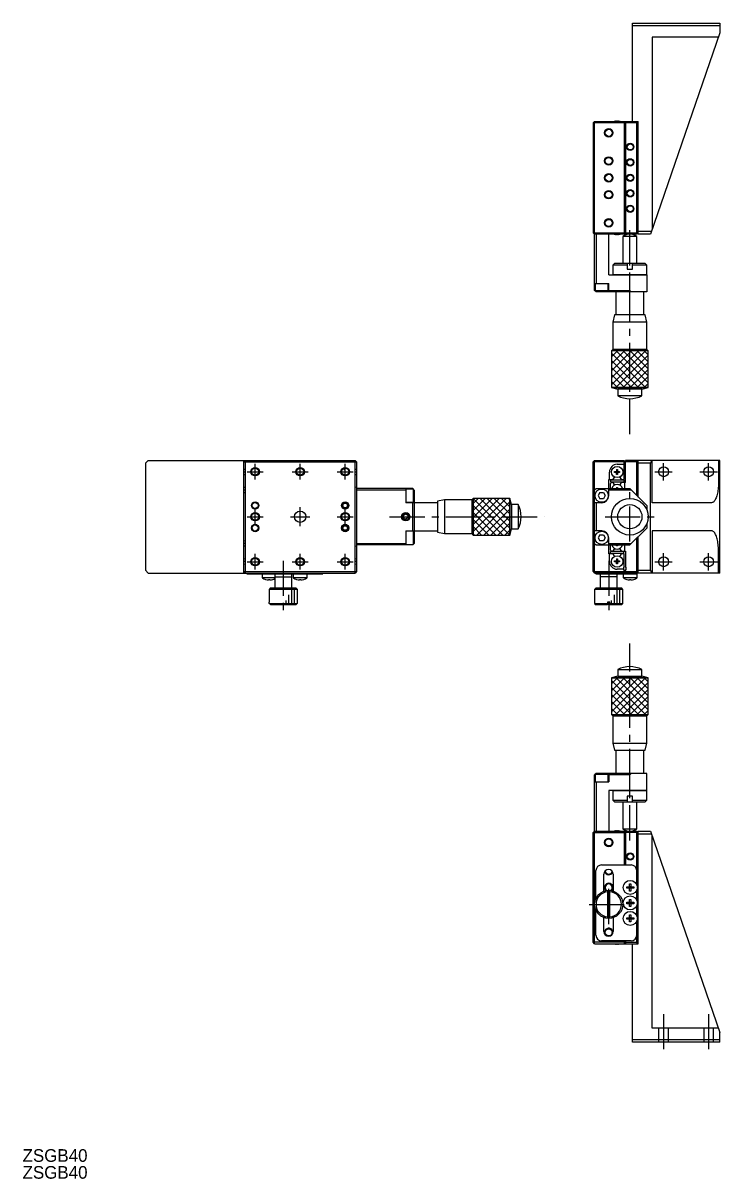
# Model space of a CAD drawing. Extents: x -80 to 400, y -22 to 389.
# Drawn here: x -79.9 to 167.7, y -22.2 to 388.6 of the extents above; entities that cross this region are included whole.
import ezdxf

# ---------------------------------------------------------------- set-up
doc = ezdxf.new("R2010")
doc.units = 0
doc.header["$LTSCALE"] = 10
doc.linetypes.add('CENTER', pattern=[2, 1.25, -0.25, 0.25, -0.25])
doc.linetypes.add('DASHED', pattern=[3.5, 2, -1.5])
doc.layers.get('0').update_dxf_attribs({"linetype": 'CONTINUOUS'})
doc.layers.add('CENTER', color=1, linetype='CENTER')
doc.styles.get("Standard").update_dxf_attribs({"font": 'FGP教科書体NT-M'})

msp = doc.modelspace()

# ---------------------------------------------------------------- linework, layer by layer
at = {"color": 7, "linetype": 'CONTINUOUS'}
for p, q in [((136.697941, 388.615426), (167.697941, 388.615426)), ((136.697941, 353.615426), (136.697941, 388.615426)), ((167.697941, 387.615426), (136.697941, 387.615426)), ((167.697941, 388.615426), (167.697941, 385.115426)), ((167.697942, 385.115426), (143.078517, 313.615426)), ((167.18145, 383.615426), (143.697941, 383.615426)), ((143.697941, 383.615426), (143.697941, 315.414365)), ((123.197941, 353.615426), (122.697941, 353.115426)), ((123.197941, 353.615426), (138.697941, 353.615426)), ((123.197941, 293.615426), (123.197941, 353.615426)), ((130.31158, 353.684947), (130.309325, 353.68957)), ((131.017941, 353.684947), (131.017941, 353.805285)), ((131.377941, 353.684947), (131.017941, 353.684947)), ((131.377941, 353.805285), (131.377941, 353.684947)), ((132.086557, 353.68957), (132.084303, 353.684947)), ((133.697941, 353.615426), (133.697941, 313.615426)), ((133.947941, 353.615426), (133.947941, 352.215426)), ((134.197941, 353.615426), (134.197941, 313.615426)), ((138.697941, 353.115426), (138.197941, 353.615426)), ((138.447941, 353.365426), (138.197941, 353.115426)), ((138.697941, 313.615426), (138.697941, 353.615426)), ((122.697941, 353.115426), (122.697941, 314.115426)), ((133.697941, 353.115426), (122.697941, 353.115426)), ((133.947941, 352.215426), (133.697941, 352.215426)), ((138.197941, 353.115426), (134.197941, 353.115426)), ((138.197941, 314.115426), (138.197941, 353.115426)), ((128.689824, 338.466588), (128.697856, 338.455325)), ((122.697941, 314.115426), (123.197941, 313.615426)), ((122.697941, 314.115426), (133.697941, 314.115426)), ((138.197941, 313.615426), (123.197941, 313.615426)), ((123.697941, 313.615426), (123.697941, 296.115426)), ((128.197941, 299.115426), (128.197941, 313.615426)), ((130.309325, 313.541282), (130.31158, 313.545904)), ((131.017941, 313.545904), (131.377941, 313.545904)), ((131.017941, 313.425567), (131.017941, 313.545904)), ((131.377941, 313.425567), (131.377941, 313.545904)), ((132.084303, 313.545904), (132.086557, 313.541282)), ((138.197937, 312.737917), (133.197945, 312.737917)), ((133.197945, 312.737917), (133.197945, 303.115426)), ((133.947941, 315.015426), (133.697941, 315.015426)), ((133.947941, 313.615426), (133.947941, 315.015426)), ((134.197941, 314.115426), (138.197941, 314.115426)), ((138.197937, 303.115426), (138.197937, 312.737917)), ((138.197941, 314.115426), (138.447941, 313.865426)), ((138.697941, 314.115426), (138.197941, 313.615426)), ((138.697941, 314.615426), (143.422845, 314.615426)), ((143.078517, 313.615426), (138.697941, 313.615426)), ((130.197941, 303.115426), (129.697941, 302.615426)), ((134.697941, 302.615426), (129.697941, 302.615426)), ((129.697941, 302.615426), (129.697941, 299.315426)), ((141.197941, 303.115426), (130.197941, 303.115426)), ((134.697941, 303.115426), (134.697941, 301.115426)), ((134.697941, 301.115426), (136.697941, 301.115426)), ((136.697941, 301.115426), (136.697941, 303.115426)), ((141.697941, 302.615426), (136.697941, 302.615426)), ((141.697941, 302.615426), (141.197941, 303.115426)), ((141.697941, 299.315426), (141.697941, 302.615426)), ((123.197941, 296.115426), (128.197941, 296.115426)), ((123.347941, 296.115426), (123.347941, 293.515426)), ((128.047941, 293.515426), (128.047941, 296.115426)), ((128.197941, 299.115426), (141.697941, 299.115426)), ((128.197941, 293.115426), (128.197941, 296.115426)), ((129.697941, 299.315426), (129.897941, 299.115426)), ((129.697941, 299.315426), (141.697941, 299.315426)), ((135.697941, 293.615426), (135.697941, 299.115426)), ((141.497941, 299.115426), (141.697941, 299.315426)), ((141.697941, 299.115426), (141.697941, 293.115426)), ((123.697941, 293.115426), (123.197941, 293.615426)), ((123.347941, 293.515426), (128.047941, 293.515426)), ((141.697941, 293.115426), (123.697941, 293.115426)), ((128.197941, 293.615426), (135.697941, 293.615426)), ((130.697941, 293.115426), (130.697941, 284.865426)), ((135.697941, 293.615426), (136.197941, 293.115426)), ((140.697941, 284.865426), (140.697941, 293.115426)), ((130.197944, 284.865426), (129.697945, 282.365427)), ((141.197938, 284.865426), (130.197944, 284.865426)), ((141.697937, 282.365427), (141.197938, 284.865426)), ((141.697937, 282.365427), (129.697945, 282.365427)), ((129.697945, 282.365427), (129.697945, 272.615422)), ((141.697937, 272.615422), (141.697937, 282.365427)), ((129.697945, 272.615422), (129.197942, 272.11542)), ((142.19794, 272.11542), (129.197942, 272.11542)), ((129.197942, 272.11542), (129.197942, 259.115419)), ((129.197942, 272.11542), (129.197942, 259.115419)), ((142.19794, 272.11542), (129.197942, 272.11542)), ((141.697937, 272.615422), (129.697945, 272.615422)), ((142.19794, 272.11542), (141.697937, 272.615422)), ((142.19794, 259.115419), (142.19794, 272.11542)), ((142.19794, 259.115419), (142.19794, 272.11542)), ((142.19794, 259.115419), (129.197942, 259.115419)), ((129.197942, 259.115419), (131.397941, 258.525931)), ((129.197942, 259.115419), (142.19794, 259.115419)), ((139.997941, 258.525931), (142.19794, 259.115419)), ((139.997941, 258.525931), (131.397941, 258.525931)), ((131.397941, 258.525931), (131.397941, 256.11542)), ((139.997941, 256.11542), (131.397941, 256.11542)), ((139.997941, 256.11542), (139.997941, 258.525931)), ((-35.435575, 233.140244), (-36.435575, 232.140244)), ((-36.435575, 232.140244), (-36.435575, 194.140244)), ((-35.435575, 233.140244), (38.064425, 233.140244)), ((-0.935575, 233.140244), (-1.435575, 232.640244)), ((-1.435575, 193.140244), (-1.435575, 233.140244)), ((-1.435575, 232.640244), (38.564425, 232.640244)), ((-0.935575, 233.140244), (-0.935575, 193.140244)), ((38.564425, 232.640244), (38.064425, 233.140244)), ((38.064425, 193.140244), (38.064425, 233.140244)), ((38.564425, 232.640244), (38.564425, 193.640244)), ((122.697941, 232.640244), (123.197941, 233.140244)), ((122.697941, 193.640244), (122.697941, 232.640244)), ((133.697941, 232.640244), (122.697941, 232.640244)), ((123.197941, 233.140244), (133.697941, 233.140244)), ((123.197941, 193.140244), (123.197941, 233.140244)), ((131.197941, 231.790244), (133.697941, 231.790244)), ((133.697941, 226.340244), (133.697941, 233.140244)), ((167.697941, 233.140244), (134.197941, 233.140244)), ((134.197941, 225.340244), (134.197941, 233.140244)), ((138.197941, 232.640244), (134.197941, 232.640244)), ((138.197941, 233.140244), (138.697941, 232.640244)), ((138.447941, 232.890244), (138.197941, 232.640244)), ((138.197941, 220.640244), (138.197941, 232.640244)), ((138.697941, 220.140244), (138.697941, 233.140244)), ((143.078517, 232.140244), (138.697941, 232.140244)), ((143.422845, 233.140244), (143.078517, 232.140244)), ((143.078517, 194.140244), (143.078517, 232.140244)), ((143.697941, 218.140244), (143.697941, 233.140244)), ((167.18145, 233.140244), (167.18145, 225.140244)), ((167.697941, 193.140244), (167.697941, 233.140244)), ((-1.625434, 229.220244), (-1.505096, 229.220244)), ((-1.505096, 228.860244), (-1.625434, 228.860244)), ((-1.509719, 229.92886), (-1.505096, 229.926605)), ((-1.505096, 228.153882), (-1.509719, 228.151628)), ((-1.505096, 229.220244), (-1.505096, 228.860244)), ((34.229129, 229.779946), (34.164425, 229.789028)), ((34.3843, 229.760099), (34.229129, 229.779946)), ((34.664425, 228.043583), (34.664425, 228.040244)), ((38.633947, 229.926605), (38.638569, 229.92886)), ((38.633947, 228.860244), (38.633947, 229.220244)), ((38.754284, 229.220244), (38.633947, 229.220244)), ((38.754284, 228.860244), (38.633947, 228.860244)), ((38.638569, 228.151628), (38.633947, 228.153882)), ((128.197941, 226.340244), (129.647136, 226.340244)), ((128.197941, 220.640244), (128.197941, 226.340244)), ((128.447941, 226.340244), (128.447941, 229.040244)), ((133.597941, 226.140244), (128.797941, 226.140244)), ((128.797941, 226.140244), (128.797941, 225.540244)), ((129.647136, 226.340244), (129.797302, 226.600339)), ((130.31158, 228.860244), (130.31158, 229.220244)), ((130.31158, 229.220244), (131.017941, 229.220244)), ((131.017941, 228.860244), (130.31158, 228.860244)), ((131.017941, 229.926605), (131.377941, 229.926605)), ((131.017941, 229.926605), (131.017941, 229.220244)), ((131.028314, 229.209871), (131.017941, 229.220244)), ((131.028314, 228.870616), (131.017941, 228.860244)), ((131.017941, 228.153882), (131.017941, 228.860244)), ((131.377941, 228.153882), (131.017941, 228.153882)), ((131.028314, 229.209871), (131.367569, 229.209871)), ((131.028314, 228.870616), (131.028314, 229.209871)), ((131.367569, 228.870616), (131.028314, 228.870616)), ((131.367569, 229.209871), (131.377941, 229.220244)), ((131.367569, 229.209871), (131.367569, 228.870616)), ((131.367569, 228.870616), (131.377941, 228.860244)), ((131.377941, 229.926605), (131.377941, 229.220244)), ((131.377941, 229.220244), (132.084303, 229.220244)), ((131.377941, 228.860244), (131.377941, 228.153882)), ((132.084303, 228.860244), (131.377941, 228.860244)), ((132.084303, 229.220244), (132.084303, 228.860244)), ((132.598581, 226.600339), (132.748747, 226.340244)), ((132.748747, 226.340244), (133.697941, 226.340244)), ((133.597941, 226.140244), (133.597941, 225.540244)), ((-1.625434, 222.820244), (-1.505096, 222.820244)), ((-1.505096, 222.460244), (-1.625434, 222.460244)), ((-1.509719, 223.52886), (-1.505096, 223.526605)), ((-1.505096, 222.820244), (-1.505096, 222.460244)), ((58.564425, 223.140244), (38.564425, 223.140244)), ((56.064425, 222.640244), (38.564425, 222.640244)), ((38.633947, 223.526605), (38.638569, 223.52886)), ((56.064425, 223.140244), (56.064425, 218.140244)), ((58.664425, 222.990244), (56.064425, 222.990244)), ((59.064425, 222.640244), (58.564425, 223.140244)), ((58.664425, 222.990244), (58.664425, 218.290244)), ((59.064425, 222.640244), (59.064425, 203.640244)), ((123.697941, 223.140244), (123.197941, 222.640244)), ((123.697941, 223.140244), (135.697941, 223.140244)), ((136.197941, 222.640244), (128.197941, 222.640244)), ((129.197941, 225.340244), (128.697941, 224.840244)), ((128.697941, 224.840244), (128.697941, 223.140244)), ((128.797941, 225.540244), (133.597941, 225.540244)), ((129.647136, 225.340244), (129.197941, 225.340244)), ((129.647136, 225.340244), (129.797302, 225.080148)), ((131.017941, 223.526605), (131.377941, 223.526605)), ((131.017941, 223.526605), (131.017941, 223.140244)), ((131.377941, 223.526605), (131.377941, 223.10672)), ((132.598581, 225.080148), (132.748747, 225.340244)), ((134.197941, 225.340244), (132.748747, 225.340244)), ((133.947941, 223.140244), (133.947941, 225.340244)), ((135.697941, 223.140244), (141.697941, 217.140244)), ((138.347941, 223.140244), (138.697941, 223.490244)), ((138.347941, 223.140244), (138.347941, 220.490244)), ((166.918744, 221.96231), (166.82627, 221.482754)), ((166.997977, 222.461459), (166.918744, 221.96231)), ((167.063482, 222.977125), (166.997977, 222.461459)), ((167.114853, 223.506126), (167.063482, 222.977125)), ((167.151775, 224.045202), (167.114853, 223.506126)), ((167.17402, 224.59103), (167.151775, 224.045202)), ((167.18145, 225.140244), (167.17402, 224.59103)), ((-1.505096, 221.753882), (-1.509719, 221.751628)), ((56.064425, 218.290244), (58.664425, 218.290244)), ((67.314425, 218.140244), (56.064425, 218.140244)), ((58.564425, 208.140244), (58.564425, 218.140244)), ((69.814424, 219.14024), (67.314425, 218.640241)), ((67.314425, 218.640241), (67.314425, 207.640247)), ((69.814424, 219.14024), (69.814424, 207.140248)), ((79.564429, 219.14024), (69.814424, 219.14024)), ((80.064431, 219.640243), (79.564429, 219.14024)), ((79.564429, 219.14024), (79.564429, 207.140248)), ((80.064431, 219.640243), (80.064431, 206.640245)), ((93.064432, 219.640243), (80.064431, 219.640243)), ((93.064432, 219.640243), (80.064431, 219.640243)), ((80.064431, 219.640243), (80.064431, 206.640245)), ((93.064432, 219.640243), (93.064432, 206.640245)), ((93.65392, 217.440244), (93.064432, 219.640243)), ((93.064432, 206.640245), (93.064432, 219.640243)), ((125.697941, 218.140244), (123.197941, 218.140244)), ((123.697941, 218.140244), (123.697941, 208.140244)), ((125.062856, 221.740244), (124.427771, 220.640244)), ((124.427771, 220.640244), (125.062856, 219.540244)), ((125.062856, 221.740244), (126.333027, 221.740244)), ((126.333027, 219.540244), (125.062856, 219.540244)), ((126.333027, 221.740244), (126.968112, 220.640244)), ((126.968112, 220.640244), (126.333027, 219.540244)), ((164.771157, 218.140244), (143.697941, 218.140244)), ((164.960266, 218.161822), (164.771157, 218.140244)), ((165.14821, 218.226425), (164.960266, 218.161822)), ((165.333828, 218.333654), (165.14821, 218.226425)), ((165.515978, 218.482848), (165.333828, 218.333654)), ((165.693536, 218.673087), (165.515978, 218.482848)), ((165.865407, 218.903198), (165.693536, 218.673087)), ((166.030531, 219.171762), (165.865407, 218.903198)), ((166.187892, 219.477125), (166.030531, 219.171762)), ((166.336517, 219.817402), (166.187892, 219.477125)), ((166.475491, 220.190496), (166.336517, 219.817402)), ((166.603958, 220.594107), (166.475491, 220.190496)), ((166.721125, 221.025747), (166.603958, 220.594107)), ((166.82627, 221.482754), (166.721125, 221.025747)), ((56.064425, 214.006269), (55.314425, 213.573256)), ((56.814425, 213.573256), (56.064425, 214.006269)), ((93.65392, 217.440244), (93.65392, 208.840244)), ((96.064431, 217.440244), (93.65392, 217.440244)), ((96.064431, 217.440244), (96.064431, 208.840244)), ((141.697941, 217.140244), (141.697941, 215.640241)), ((55.314425, 212.707231), (55.314425, 213.573256)), ((56.064425, 212.274218), (55.314425, 212.707231)), ((56.814425, 212.707231), (56.064425, 212.274218)), ((56.814425, 213.573256), (56.814425, 212.707231)), ((141.697941, 210.640246), (141.697941, 209.140244)), ((56.064425, 208.140244), (67.314425, 208.140244)), ((56.064425, 208.140244), (56.064425, 203.140244)), ((58.664425, 207.990244), (56.064425, 207.990244)), ((58.664425, 207.990244), (58.664425, 203.290244)), ((67.314425, 207.640247), (69.814424, 207.140248)), ((69.814424, 207.140248), (79.564429, 207.140248)), ((79.564429, 207.140248), (80.064431, 206.640245)), ((80.064431, 206.640245), (93.064432, 206.640245)), ((80.064431, 206.640245), (93.064432, 206.640245)), ((93.064432, 206.640245), (93.65392, 208.840244)), ((93.65392, 208.840244), (96.064431, 208.840244)), ((125.697941, 208.140244), (123.197941, 208.140244)), ((125.062856, 206.740244), (124.427771, 205.640244)), ((124.427771, 205.640244), (125.062856, 204.540244)), ((125.062856, 206.740244), (126.333027, 206.740244)), ((126.333027, 206.740244), (126.968112, 205.640244)), ((126.968112, 205.640244), (126.333027, 204.540244)), ((128.197941, 199.940244), (128.197941, 205.640244)), ((135.697941, 203.140244), (141.697941, 209.140244)), ((138.197941, 193.640244), (138.197941, 205.640244)), ((138.347941, 205.790244), (138.347941, 203.140244)), ((138.697941, 193.140244), (138.697941, 206.140244)), ((164.771157, 208.140244), (143.697941, 208.140244)), ((143.697941, 208.140244), (143.697941, 193.140244)), ((164.960266, 208.118665), (164.771157, 208.140244)), ((165.14821, 208.054062), (164.960266, 208.118665)), ((165.333828, 207.946833), (165.14821, 208.054062)), ((165.515978, 207.797639), (165.333828, 207.946833)), ((165.693536, 207.6074), (165.515978, 207.797639)), ((165.865407, 207.377289), (165.693536, 207.6074)), ((166.030531, 207.108725), (165.865407, 207.377289)), ((166.187892, 206.803362), (166.030531, 207.108725)), ((166.336517, 206.463085), (166.187892, 206.803362)), ((166.475491, 206.089991), (166.336517, 206.463085)), ((166.603958, 205.68638), (166.475491, 206.089991)), ((166.721125, 205.25474), (166.603958, 205.68638)), ((-1.625434, 203.820244), (-1.505096, 203.820244)), ((-1.505096, 203.460244), (-1.625434, 203.460244)), ((-1.509719, 204.52886), (-1.505096, 204.526605)), ((-1.505096, 202.753882), (-1.509719, 202.751628)), ((-1.505096, 203.820244), (-1.505096, 203.460244)), ((38.564425, 203.640244), (56.064425, 203.640244)), ((58.564425, 203.140242), (38.564425, 203.140242)), ((38.638569, 202.751628), (38.633947, 202.753882)), ((56.064425, 203.290244), (58.664425, 203.290244)), ((59.064425, 203.640244), (58.564425, 203.140244)), ((123.197941, 203.640244), (123.697941, 203.140244)), ((123.697941, 203.140244), (135.697941, 203.140244)), ((126.333027, 204.540244), (125.062856, 204.540244)), ((128.197941, 203.640244), (136.197941, 203.640244)), ((128.697941, 203.140244), (128.697941, 201.440244)), ((128.697941, 201.440244), (129.197941, 200.940244)), ((131.017941, 202.753882), (131.017941, 203.140244)), ((131.377941, 202.753882), (131.017941, 202.753882)), ((131.377941, 203.173767), (131.377941, 202.753882)), ((133.947941, 200.940244), (133.947941, 203.140244)), ((138.697941, 202.790244), (138.347941, 203.140244)), ((166.82627, 204.797733), (166.721125, 205.25474)), ((166.918744, 204.318177), (166.82627, 204.797733)), ((166.997977, 203.819028), (166.918744, 204.318177)), ((167.063482, 203.303362), (166.997977, 203.819028)), ((167.114853, 202.774361), (167.063482, 203.303362)), ((167.151775, 202.235285), (167.114853, 202.774361)), ((167.17402, 201.689457), (167.151775, 202.235285)), ((167.18145, 201.140244), (167.17402, 201.689457)), ((-1.625434, 197.420244), (-1.505096, 197.420244)), ((-1.509719, 198.12886), (-1.505096, 198.126605)), ((-1.505096, 197.420244), (-1.505096, 197.060244)), ((34.664425, 198.240244), (34.664425, 198.236878)), ((38.633947, 198.126605), (38.638569, 198.12886)), ((38.633947, 197.060244), (38.633947, 197.420244)), ((38.754284, 197.420244), (38.633947, 197.420244)), ((129.647136, 199.940244), (128.197941, 199.940244)), ((128.447941, 197.240244), (128.447941, 199.940244)), ((128.797941, 200.140244), (128.797941, 200.740244)), ((133.597941, 200.740244), (128.797941, 200.740244)), ((128.797941, 200.140244), (133.597941, 200.140244)), ((129.197941, 200.940244), (129.647136, 200.940244)), ((129.647136, 200.940244), (129.797302, 201.200339)), ((129.647136, 199.940244), (129.797302, 199.680148)), ((130.31158, 197.060244), (130.31158, 197.420244)), ((130.31158, 197.420244), (131.017941, 197.420244)), ((131.017941, 198.126605), (131.377941, 198.126605)), ((131.017941, 198.126605), (131.017941, 197.420244)), ((131.028314, 197.409871), (131.017941, 197.420244)), ((131.028314, 197.409871), (131.367569, 197.409871)), ((131.028314, 197.070616), (131.028314, 197.409871)), ((131.367569, 197.409871), (131.377941, 197.420244)), ((131.367569, 197.409871), (131.367569, 197.070616)), ((131.377941, 198.126605), (131.377941, 197.420244)), ((131.377941, 197.420244), (132.084303, 197.420244)), ((132.084303, 197.420244), (132.084303, 197.060244)), ((132.598581, 201.200339), (132.748747, 200.940244)), ((132.598581, 199.680148), (132.748747, 199.940244)), ((132.748747, 200.940244), (134.197941, 200.940244)), ((133.697941, 199.940244), (132.748747, 199.940244)), ((133.597941, 200.140244), (133.597941, 200.740244)), ((133.697941, 195.401681), (133.697941, 199.940244)), ((134.197941, 200.940244), (134.197941, 195.401681)), ((167.18145, 193.140244), (167.18145, 201.140244)), ((-35.435575, 193.140244), (-36.435575, 194.140244)), ((-35.435575, 193.140244), (38.064425, 193.140244)), ((-1.505096, 197.060244), (-1.625434, 197.060244)), ((-1.505096, 196.353882), (-1.509719, 196.351628)), ((-0.935575, 193.140244), (-1.435575, 193.640244)), ((-1.435575, 193.640244), (38.564425, 193.640244)), ((-0.435575, 192.840244), (-0.435575, 193.140244)), ((26.564425, 193.140244), (26.564425, 192.840244)), ((38.564425, 193.640244), (38.064425, 193.140244)), ((38.754284, 197.060244), (38.633947, 197.060244)), ((38.638569, 196.351628), (38.633947, 196.353882)), ((122.697941, 193.640244), (123.197941, 193.140244)), ((122.697941, 193.640244), (133.697941, 193.640244)), ((167.697941, 193.140244), (123.197941, 193.140244)), ((123.647941, 192.840244), (123.647941, 193.140244)), ((131.017941, 197.060244), (130.31158, 197.060244)), ((131.028314, 197.070616), (131.017941, 197.060244)), ((131.017941, 196.353882), (131.017941, 197.060244)), ((131.377941, 196.353882), (131.017941, 196.353882)), ((131.367569, 197.070616), (131.028314, 197.070616)), ((133.479696, 194.490244), (131.197941, 194.490244)), ((131.367569, 197.070616), (131.377941, 197.060244)), ((131.377941, 197.060244), (131.377941, 196.353882)), ((132.084303, 197.060244), (131.377941, 197.060244)), ((133.697941, 193.140244), (133.697941, 194.078806)), ((134.197941, 193.140244), (134.197941, 194.078806)), ((134.197941, 193.640244), (138.197941, 193.640244)), ((138.147941, 193.140244), (138.147941, 192.840244)), ((138.197941, 193.640244), (138.447941, 193.390244)), ((138.197941, 193.140244), (138.697941, 193.640244)), ((138.697941, 194.140244), (143.078517, 194.140244)), ((143.078517, 194.140244), (143.422845, 193.140244)), ((-0.435575, 192.840242), (26.564425, 192.840242)), ((5.064425, 192.840244), (5.064425, 191.448586)), ((9.564425, 191.448586), (5.064425, 191.448586)), ((6.302492, 190.870808), (6.305836, 190.877663)), ((7.304425, 190.877663), (7.824425, 190.877663)), ((7.304425, 190.705291), (7.304425, 190.877663)), ((7.824425, 190.877663), (7.824425, 190.705291)), ((8.823015, 190.877663), (8.826358, 190.870808)), ((9.564425, 192.840244), (9.564425, 187.840244)), ((9.564425, 191.840244), (15.564425, 191.840244)), ((15.564425, 187.840244), (15.564425, 192.840244)), ((16.064425, 192.840244), (16.064425, 191.448586)), ((21.064425, 191.448586), (16.064425, 191.448586)), ((17.302492, 190.870808), (17.305836, 190.877663)), ((18.304425, 190.877663), (18.824425, 190.877663)), ((18.304425, 190.705291), (18.304425, 190.877663)), ((18.824425, 190.877663), (18.824425, 190.705291)), ((19.823015, 190.877663), (19.826358, 190.870808)), ((21.064425, 191.448586), (21.064425, 192.840244)), ((123.647941, 192.840244), (138.347941, 192.840244)), ((125.197941, 192.840244), (125.197941, 187.840244)), ((131.197941, 191.840244), (125.197941, 191.840244)), ((131.197941, 187.840244), (131.197941, 192.840244)), ((133.347941, 192.840244), (133.347941, 191.448586)), ((138.347941, 191.448586), (133.347941, 191.448586)), ((134.586008, 190.870808), (134.589352, 190.877663)), ((135.587941, 190.705291), (135.587941, 190.877663)), ((135.587941, 190.877663), (136.107941, 190.877663)), ((136.107941, 190.877663), (136.107941, 190.705291)), ((137.106531, 190.877663), (137.109874, 190.870808)), ((138.347941, 191.448586), (138.347941, 192.840244)), ((8.064425, 187.840244), (7.564425, 187.340244)), ((17.564425, 187.340244), (7.564425, 187.340244)), ((7.564425, 187.340244), (7.564425, 182.840244)), ((8.064425, 187.840244), (17.064425, 187.840244)), ((17.564425, 187.340244), (17.064425, 187.840244)), ((17.564425, 182.840244), (17.564425, 187.340244)), ((123.697941, 187.840244), (123.197941, 187.340244)), ((123.197941, 187.340244), (123.197941, 182.340244)), ((133.197941, 187.340244), (123.197941, 187.340244)), ((123.697941, 187.840244), (132.697941, 187.840244)), ((133.197941, 187.340244), (132.697941, 187.840244)), ((133.197941, 182.340244), (133.197941, 187.340244)), ((7.580451, 182.840244), (7.564425, 182.840244)), ((7.580451, 182.340244), (7.580451, 182.840244)), ((8.082238, 181.840244), (7.580451, 182.340244)), ((7.580451, 182.340244), (17.5484, 182.340244)), ((17.046612, 181.840244), (8.082238, 181.840244)), ((17.5484, 182.340244), (17.046612, 181.840244)), ((17.5484, 182.840244), (17.5484, 182.340244)), ((17.564425, 182.840244), (17.5484, 182.840244)), ((123.197941, 182.340244), (127.797941, 182.340244)), ((123.197941, 182.340244), (123.697941, 181.840244)), ((127.797941, 181.840244), (123.697941, 181.840244)), ((128.597941, 182.840244), (127.797941, 182.840244)), ((127.797941, 182.840244), (127.797941, 181.840244)), ((128.597941, 181.840244), (128.597941, 182.840244)), ((128.597941, 182.340244), (133.197941, 182.340244)), ((132.697941, 181.840244), (128.597941, 181.840244)), ((132.697941, 181.840244), (133.197941, 182.340244)), ((131.397941, 156.454557), (129.197942, 155.865069)), ((131.397941, 158.865068), (139.997941, 158.865068)), ((131.397941, 158.865068), (131.397941, 156.454557)), ((131.397941, 156.454557), (139.997941, 156.454557)), ((139.997941, 156.454557), (139.997941, 158.865068)), ((142.19794, 155.865069), (139.997941, 156.454557)), ((129.197942, 155.865069), (142.19794, 155.865069)), ((129.197942, 155.865069), (129.197942, 142.865068)), ((129.197942, 155.865069), (129.197942, 142.865068)), ((142.19794, 155.865069), (129.197942, 155.865069)), ((142.19794, 142.865068), (142.19794, 155.865069)), ((142.19794, 142.865068), (142.19794, 155.865069)), ((129.197942, 142.865068), (142.19794, 142.865068)), ((129.197942, 142.865068), (129.697945, 142.365066)), ((129.197942, 142.865068), (142.19794, 142.865068)), ((129.697945, 142.365066), (141.697937, 142.365066)), ((129.697945, 142.365066), (129.697945, 132.615061)), ((141.697937, 142.365066), (142.19794, 142.865068)), ((141.697937, 132.615061), (141.697937, 142.365066)), ((129.697945, 132.615061), (141.697937, 132.615061)), ((129.697945, 132.615061), (130.197944, 130.115062)), ((141.197938, 130.115062), (141.697937, 132.615061)), ((130.197944, 130.115062), (141.197938, 130.115062)), ((130.697941, 130.115062), (130.697941, 121.865062)), ((140.697941, 121.865062), (140.697941, 130.115062)), ((123.697941, 121.865062), (123.197941, 121.365062)), ((123.197941, 61.365062), (123.197941, 121.365062)), ((123.347941, 121.465062), (123.347941, 118.865062)), ((128.047941, 121.465062), (123.347941, 121.465062)), ((141.697941, 121.865062), (123.697941, 121.865062)), ((128.047941, 118.865062), (128.047941, 121.465062)), ((128.197941, 121.865062), (128.197941, 118.865062)), ((135.697941, 121.365062), (128.197941, 121.365062)), ((135.697939, 115.865062), (135.697941, 121.365062)), ((136.197941, 121.865062), (135.697941, 121.365062)), ((141.697941, 115.865062), (141.697941, 121.865062)), ((123.197941, 118.865062), (128.197941, 118.865062)), ((123.697941, 118.865062), (123.697941, 101.365062)), ((128.197941, 115.865062), (128.197941, 101.365062)), ((141.697941, 115.865062), (128.197941, 115.865062)), ((129.897941, 115.865062), (129.697941, 115.665062)), ((141.697941, 115.665062), (129.697941, 115.665062)), ((129.697941, 115.665062), (129.697941, 112.365062)), ((141.697941, 115.665062), (141.497941, 115.865062)), ((141.697941, 112.365062), (141.697941, 115.665062)), ((129.697941, 112.365062), (134.697941, 112.365062)), ((129.697941, 112.365062), (130.197941, 111.865062)), ((130.197941, 111.865062), (141.197941, 111.865062)), ((133.197945, 111.865062), (133.197945, 102.242571)), ((136.697941, 113.865062), (134.697941, 113.865062)), ((134.697941, 113.865062), (134.697941, 111.865062)), ((136.697941, 111.865062), (136.697941, 113.865062)), ((136.697941, 112.365062), (141.697941, 112.365062)), ((138.197937, 102.242571), (138.197937, 111.865062)), ((141.197941, 111.865062), (141.697941, 112.365062)), ((122.697941, 100.865062), (123.197941, 101.365062)), ((122.697941, 61.865062), (122.697941, 100.865062)), ((122.697941, 100.865062), (133.697941, 100.865062)), ((123.197941, 101.365062), (138.197941, 101.365062)), ((130.31158, 101.434583), (130.309325, 101.439206)), ((131.017941, 101.55492), (131.017941, 101.434583)), ((131.377941, 101.434583), (131.017941, 101.434583)), ((131.377941, 101.55492), (131.377941, 101.434583)), ((132.086557, 101.439206), (132.084303, 101.434583)), ((133.197945, 102.242571), (138.197937, 102.242571)), ((133.697941, 101.365062), (133.697941, 89.365062)), ((133.697941, 99.965062), (133.947941, 99.965062)), ((133.947941, 101.365062), (133.947941, 99.965062)), ((134.197941, 101.365062), (134.197941, 89.365062)), ((138.197941, 100.865062), (134.197941, 100.865062)), ((138.697941, 100.865062), (138.197941, 101.365062)), ((138.447941, 101.115062), (138.197941, 100.865062)), ((138.197941, 82.217998), (138.197941, 100.865062)), ((138.697941, 101.365062), (143.078517, 101.365062)), ((138.697941, 61.365062), (138.697941, 101.365062)), ((143.422845, 100.365062), (138.697941, 100.365062)), ((143.078518, 101.365062), (167.697882, 29.865042)), ((143.697941, 31.365062), (143.697941, 99.566123)), ((123.647941, 77.438103), (123.647941, 87.365062)), ((125.647941, 89.365062), (136.147941, 89.365062)), ((138.147941, 82.344857), (138.147941, 87.365062)), ((126.497941, 80.067189), (126.497941, 86.065062)), ((129.797941, 86.065062), (129.797941, 80.102149)), ((135.587941, 82.623651), (136.107941, 82.623651)), ((135.587941, 81.625062), (135.587941, 82.623651)), ((136.107941, 82.623651), (136.107941, 81.625062)), ((127.797941, 80.349036), (127.797941, 70.381087)), ((128.597941, 70.381087), (128.597941, 80.349036)), ((134.589352, 81.625062), (135.587941, 81.625062)), ((134.589352, 81.105062), (134.589352, 81.625062)), ((135.587941, 81.105062), (134.589352, 81.105062)), ((135.546566, 81.105062), (135.546566, 81.625062)), ((135.587941, 81.666436), (136.107941, 81.666436)), ((135.587941, 80.106472), (135.587941, 81.105062)), ((136.107941, 81.063687), (135.587941, 81.063687)), ((136.107941, 80.106472), (135.587941, 80.106472)), ((136.107941, 81.625062), (137.106531, 81.625062)), ((136.107941, 81.105062), (136.107941, 80.106472)), ((137.106531, 81.105062), (136.107941, 81.105062)), ((136.149316, 81.625062), (136.149316, 81.105062)), ((137.106531, 81.625062), (137.106531, 81.105062)), ((138.147941, 76.844857), (138.147941, 80.385266)), ((138.197941, 76.717998), (138.197941, 80.512125)), ((134.589352, 76.125062), (135.587941, 76.125062)), ((134.589352, 75.605062), (134.589352, 76.125062)), ((135.587941, 75.605062), (134.589352, 75.605062)), ((135.546566, 75.605062), (135.546566, 76.125062)), ((135.587941, 77.123651), (136.107941, 77.123651)), ((135.587941, 76.125062), (135.587941, 77.123651)), ((135.587941, 76.166436), (136.107941, 76.166436)), ((135.587941, 74.606472), (135.587941, 75.605062)), ((136.107941, 75.563687), (135.587941, 75.563687)), ((136.107941, 74.606472), (135.587941, 74.606472)), ((136.107941, 77.123651), (136.107941, 76.125062)), ((136.107941, 76.125062), (137.106531, 76.125062)), ((136.107941, 75.605062), (136.107941, 74.606472)), ((137.106531, 75.605062), (136.107941, 75.605062)), ((136.149316, 76.125062), (136.149316, 75.605062)), ((137.106531, 76.125062), (137.106531, 75.605062)), ((138.147941, 71.344857), (138.147941, 74.885266)), ((138.197941, 71.217998), (138.197941, 75.012125)), ((123.647941, 64.365062), (123.647941, 73.29202)), ((126.497941, 65.665062), (126.497941, 70.662934)), ((129.797941, 70.627974), (129.797941, 65.665062)), ((134.589352, 70.625062), (135.587941, 70.625062)), ((134.589352, 70.105062), (134.589352, 70.625062)), ((135.587941, 70.105062), (134.589352, 70.105062)), ((135.546566, 70.105062), (135.546566, 70.625062)), ((135.587941, 71.623651), (136.107941, 71.623651)), ((135.587941, 70.625062), (135.587941, 71.623651)), ((135.587941, 70.666436), (136.107941, 70.666436)), ((135.587941, 69.106472), (135.587941, 70.105062)), ((136.107941, 70.063687), (135.587941, 70.063687)), ((136.107941, 71.623651), (136.107941, 70.625062)), ((136.107941, 70.625062), (137.106531, 70.625062)), ((136.107941, 70.105062), (136.107941, 69.106472)), ((137.106531, 70.105062), (136.107941, 70.105062)), ((136.149316, 70.625062), (136.149316, 70.105062)), ((137.106531, 70.625062), (137.106531, 70.105062)), ((136.107941, 69.106472), (135.587941, 69.106472)), ((138.147941, 64.365062), (138.147941, 69.385266)), ((138.197941, 61.865062), (138.197941, 69.512125)), ((123.197941, 61.365062), (122.697941, 61.865062)), ((133.697941, 61.865062), (122.697941, 61.865062)), ((136.147941, 62.365062), (125.647941, 62.365062)), ((133.697941, 62.365062), (133.697941, 61.365062)), ((133.947941, 61.365062), (133.947941, 62.365062)), ((134.197941, 62.365062), (134.197941, 61.365062)), ((134.197941, 61.865062), (138.197941, 61.865062)), ((138.197941, 61.865062), (138.447941, 61.615062)), ((138.197941, 61.365062), (138.697941, 61.865062)), ((123.197941, 61.365062), (138.697941, 61.365062)), ((130.309325, 61.290917), (130.31158, 61.29554)), ((131.017941, 61.29554), (131.377941, 61.29554)), ((131.017941, 61.175203), (131.017941, 61.29554)), ((131.377941, 61.29554), (131.377941, 61.175203)), ((132.084303, 61.29554), (132.086557, 61.290917)), ((136.697941, 26.365062), (136.697941, 61.365062)), ((167.18145, 31.365062), (143.697941, 31.365062)), ((167.697941, 26.365062), (167.697941, 29.865062)), ((136.697941, 27.365062), (167.697941, 27.365062)), ((167.697941, 26.365062), (136.697941, 26.365062))]:
    msp.add_line(p, q, dxfattribs=at)
at = {"color": 3, "linetype": 'CONTINUOUS'}
for p, q in [((129.197942, 270.030462), (131.2829, 272.11542)), ((129.197942, 267.530462), (133.7829, 272.11542)), ((129.197942, 265.030462), (136.2829, 272.11542)), ((129.197942, 262.530462), (138.7829, 272.11542)), ((129.197942, 260.030462), (141.2829, 272.11542)), ((129.197942, 271.238694), (141.321218, 259.115419)), ((130.821217, 272.11542), (142.19794, 260.738696)), ((133.321217, 272.11542), (142.19794, 263.238696)), ((135.821217, 272.11542), (142.19794, 265.738696)), ((138.321217, 272.11542), (142.19794, 268.238696)), ((140.821217, 272.11542), (142.19794, 270.738696)), ((129.197942, 268.738694), (138.821218, 259.115419)), ((130.782899, 259.115419), (142.19794, 270.53046)), ((133.282899, 259.115419), (142.19794, 268.03046)), ((129.197942, 266.238694), (136.321218, 259.115419)), ((129.197942, 263.738694), (133.821218, 259.115419)), ((135.782899, 259.115419), (142.19794, 265.53046)), ((138.282899, 259.115419), (142.19794, 263.03046)), ((129.197942, 261.238694), (131.321218, 259.115419)), ((140.782899, 259.115419), (142.19794, 260.53046)), ((80.064431, 217.888616), (81.816057, 219.640243)), ((80.064431, 215.388616), (84.316057, 219.640243)), ((80.064431, 212.888616), (86.816057, 219.640243)), ((80.064431, 210.388616), (89.316057, 219.640243)), ((80.064431, 207.888616), (91.816057, 219.640243)), ((80.064431, 219.630896), (93.055083, 206.640245)), ((81.316059, 206.640245), (93.064432, 218.388617)), ((82.555085, 219.640243), (93.064432, 209.130895)), ((85.055085, 219.640243), (93.064432, 211.630895)), ((87.555085, 219.640243), (93.064432, 214.130895)), ((90.055085, 219.640243), (93.064432, 216.630895)), ((92.555085, 219.640243), (93.064432, 219.130895)), ((80.064431, 217.130896), (90.555083, 206.640245)), ((80.064431, 214.630896), (88.055083, 206.640245)), ((83.816059, 206.640245), (93.064432, 215.888617)), ((80.064431, 212.130896), (85.555083, 206.640245)), ((80.064431, 209.630896), (83.055083, 206.640245)), ((86.316059, 206.640245), (93.064432, 213.388617)), ((88.816059, 206.640245), (93.064432, 210.888617)), ((80.064431, 207.130896), (80.555083, 206.640245)), ((91.316059, 206.640245), (93.064432, 208.388617)), ((14.564425, 182.340244), (14.564425, 185.340244)), ((15.564425, 182.340244), (15.564425, 187.340244)), ((16.564425, 182.340244), (16.564425, 187.340244)), ((130.197941, 182.340244), (130.197941, 185.340244)), ((131.197941, 182.340244), (131.197941, 187.340244)), ((132.197941, 182.340244), (132.197941, 187.340244)), ((13.564425, 182.340244), (13.564425, 183.340244)), ((129.197941, 182.340244), (129.197941, 183.340244)), ((129.197942, 153.780819), (131.282192, 155.865069)), ((129.197942, 151.280819), (133.782192, 155.865069)), ((129.197942, 148.780819), (136.282192, 155.865069)), ((129.197942, 146.280819), (138.782192, 155.865069)), ((129.197942, 143.780819), (141.282192, 155.865069)), ((129.197942, 154.989051), (141.321926, 142.865068)), ((129.197942, 152.489051), (138.821926, 142.865068)), ((130.782191, 142.865068), (142.19794, 154.280817)), ((130.821925, 155.865069), (142.19794, 144.489053)), ((133.321925, 155.865069), (142.19794, 146.989053)), ((135.821925, 155.865069), (142.19794, 149.489053)), ((138.321925, 155.865069), (142.19794, 151.989053)), ((140.821925, 155.865069), (142.19794, 154.489053)), ((129.197942, 149.989051), (136.321926, 142.865068)), ((133.282191, 142.865068), (142.19794, 151.780817)), ((135.782191, 142.865068), (142.19794, 149.280817)), ((129.197942, 147.489051), (133.821926, 142.865068)), ((129.197942, 144.989051), (131.321926, 142.865068)), ((138.282191, 142.865068), (142.19794, 146.780817)), ((140.782191, 142.865068), (142.19794, 144.280817)), ((129.439835, 97.222937), (129.447941, 97.365062)), ((129.439835, 81.222937), (129.447941, 81.365062)), ((129.439835, 65.222937), (129.447941, 65.365062))]:
    msp.add_line(p, q, dxfattribs=at)
at = {"color": 3, "linetype": 'DASHED'}
for p, q in [((145.947941, 31.365062), (145.947941, 26.365062)), ((149.447941, 26.365062), (149.447941, 31.365062)), ((161.947941, 31.365062), (161.947941, 26.365062)), ((165.447941, 26.365062), (165.447941, 31.365062))]:
    msp.add_line(p, q, dxfattribs=at)
at = {"color": 3, "linetype": 'CONTINUOUS'}
for centre, radius in [((128.197941, 349.615426), 1.5), ((135.847941, 344.615426), 1.3), ((128.197941, 339.615426), 1.5), ((135.847941, 339.115426), 1.3), ((128.197941, 333.615426), 1.5), ((135.847941, 333.615426), 1.3), ((128.197941, 327.615426), 1.5), ((135.847941, 328.115426), 1.3), ((135.847941, 322.615426), 1.3), ((128.197941, 317.615426), 1.5), ((2.564425, 229.140244), 1.5), ((18.564425, 229.140244), 1.5), ((34.564425, 229.140244), 1.5), ((2.564425, 217.140244), 1.3), ((34.564425, 217.140244), 1.3), ((2.564425, 213.140244), 1.5), ((34.564425, 213.140244), 1.5), ((56.064425, 213.140244), 1.5), ((2.564425, 209.140244), 1.3), ((34.564425, 209.140244), 1.3), ((2.564425, 197.140244), 1.5), ((18.564425, 197.140244), 1.5), ((34.564425, 197.140244), 1.5), ((128.197941, 97.365062), 1.5), ((135.847941, 92.365062), 1.3)]:
    msp.add_circle(centre, radius, dxfattribs=at)
at = {"color": 7, "linetype": 'CONTINUOUS'}
for centre, radius in [((128.197941, 349.615426), 1.25), ((135.847941, 344.615426), 1.075), ((128.197941, 339.615426), 1.25), ((135.847941, 339.115426), 1.075), ((128.197941, 333.615426), 1.25), ((135.847941, 333.615426), 1.075), ((128.197941, 327.615426), 1.25), ((135.847941, 328.115426), 1.075), ((135.847941, 322.615426), 1.075), ((128.197941, 317.615426), 1.25), ((2.564425, 229.140244), 1.25), ((18.564425, 229.140244), 1.25), ((34.564425, 229.140244), 1.25), ((131.197941, 229.040244), 2), ((147.697941, 229.140244), 1.75), ((163.697941, 229.140244), 1.75), ((125.697941, 220.640244), 2.35), ((2.564425, 217.140244), 1.075), ((34.564425, 217.140244), 1.075), ((34.564425, 217.140244), 0.8), ((135.697941, 213.140244), 6.499999), ((2.564425, 213.140244), 1.25), ((18.564425, 213.140244), 2), ((34.564425, 213.140244), 1.25), ((56.064425, 213.140244), 1.25), ((135.697941, 213.140244), 4.3), ((2.564425, 209.140244), 1.075), ((34.564425, 209.140244), 1.075), ((34.564425, 209.140244), 0.8), ((125.697941, 205.640244), 2.35), ((2.564425, 197.140244), 1.25), ((18.564425, 197.140244), 1.25), ((34.564425, 197.140244), 1.25), ((131.197941, 197.240244), 2), ((147.697941, 197.140244), 1.75), ((163.697941, 197.140244), 1.75), ((128.197941, 97.365062), 1.25), ((135.847941, 92.365062), 1.075), ((135.847941, 81.365062), 2.5), ((128.197941, 75.365062), 5), ((135.847941, 75.865062), 2.5), ((135.847941, 70.365062), 2.5), ((128.197941, 65.365062), 1.25)]:
    msp.add_circle(centre, radius, dxfattribs=at)
for centre, radius, start, end in [((131.197941, 350.615426), 3.2, 106.122533, 110.364135), ((131.197941, 350.615426), 3.194933, 93.229709, 106.106712), ((131.197941, 350.615426), 3.194933, 73.893288, 86.770291), ((131.197941, 350.615426), 3.2, 69.635865, 73.877467), ((131.197941, 316.615426), 3.2, 249.635865, 253.877467), ((131.197941, 316.615426), 3.194933, 253.893288, 266.770291), ((131.197941, 316.615426), 3.194933, 273.229709, 286.106712), ((131.197941, 316.615426), 3.2, 286.122533, 290.364135), ((135.697941, 309.615421), 3.999997, 51.317811, 128.682189), ((135.697941, 264.86042), 9.745001, 243.816209, 296.183791), ((1.564425, 229.040244), 3.2, 159.635865, 163.877467), ((35.564425, 229.040244), 3.2, 16.122533, 20.364135), ((131.197941, 229.040244), 2.75, 90, 180), ((1.564425, 229.040244), 3.194933, 163.893288, 176.770291), ((1.564425, 229.040244), 3.194933, 183.229709, 196.106712), ((1.564425, 229.040244), 3.2, 196.122533, 200.364135), ((35.564425, 229.040244), 3.2, 339.635865, 343.877467), ((35.564425, 229.040244), 3.194933, 3.229709, 16.106712), ((35.564425, 229.040244), 3.194933, 343.893288, 356.770291), ((131.197941, 225.840243), 1.5875, 120.433182, 169.10691), ((131.312846, 225.725339), 1.75, 121.881532, 150), ((131.197941, 225.840243), 1.5875, 10.893089, 59.566818), ((131.083037, 225.725339), 1.75, 30, 58.118467), ((1.564425, 222.640244), 3.194933, 163.893288, 176.770291), ((1.564425, 222.640244), 3.194933, 183.229709, 196.106712), ((1.564425, 222.640244), 3.2, 159.635865, 163.877467), ((35.564425, 222.640244), 3.2, 16.122533, 20.364135), ((35.564425, 222.640244), 3.194933, 9.003673, 16.106712), ((131.197941, 222.640244), 2, 14.477512, 165.522488), ((131.197941, 225.840243), 1.5875, 190.893016, 239.566736), ((131.312846, 225.955148), 1.75, 210, 238.118467), ((131.197941, 225.840243), 1.5875, 300.433263, 349.106984), ((131.083037, 225.955148), 1.75, 301.881532, 330), ((1.564425, 222.640244), 3.2, 196.122533, 200.364135), ((125.697941, 220.640244), 2.5, 270, 0), ((87.319431, 213.140241), 9.745001, 333.816215, 26.183798), ((125.697941, 205.640244), 2.5, 0, 90), ((1.564425, 203.640244), 3.194933, 163.893288, 176.770291), ((1.564425, 203.640244), 3.194933, 183.229709, 196.106712), ((1.564425, 203.640244), 3.2, 159.635865, 163.877467), ((1.564425, 203.640244), 3.2, 196.122533, 200.364135), ((35.564425, 203.640244), 3.2, 339.635865, 343.877467), ((35.564425, 203.640244), 3.194933, 343.893288, 350.996291), ((131.197941, 203.640244), 2, 194.477512, 345.522488), ((131.197941, 200.440245), 1.5875, 120.433263, 169.106984), ((131.312846, 200.325339), 1.75, 121.881532, 150), ((131.197941, 200.440245), 1.5875, 10.893016, 59.566736), ((131.083037, 200.325339), 1.75, 30, 58.118467), ((1.564425, 197.240244), 3.194933, 163.893288, 176.770291), ((1.564425, 197.240244), 3.2, 159.635865, 163.877467), ((35.564425, 197.240244), 3.2, 16.122533, 20.364135), ((35.564425, 197.240244), 3.194933, 3.229709, 16.106712), ((131.197941, 197.240244), 2.75, 180, 270), ((131.197941, 200.440245), 1.5875, 190.893089, 239.566818), ((131.312846, 200.555148), 1.75, 210, 238.118467), ((131.197941, 200.440245), 1.5875, 300.433182, 349.10691), ((131.083037, 200.555148), 1.75, 301.881532, 330), ((1.564425, 197.240244), 3.194933, 183.229709, 196.106712), ((1.564425, 197.240244), 3.2, 196.122533, 200.364135), ((35.564425, 197.240244), 3.2, 339.635865, 343.877467), ((35.564425, 197.240244), 3.194933, 343.893288, 356.770291), ((134.447941, 194.740244), 1, 138.590378, 221.409622), ((133.447941, 194.740244), 1, 318.590378, 41.409622), ((7.564425, 195.190244), 4.5, 236.251011, 253.714157), ((7.564425, 195.190244), 4.492483, 253.73057, 266.682184), ((7.564425, 195.190244), 4.492483, 273.317816, 286.26943), ((7.564425, 195.190244), 4.5, 286.285843, 296.3878), ((18.564425, 195.190244), 4.5, 236.251011, 253.714157), ((18.564425, 195.190244), 4.492483, 253.73057, 266.682184), ((18.564425, 195.190244), 4.492483, 273.317816, 286.26943), ((18.564425, 195.190244), 4.5, 286.285843, 303.748989), ((135.847941, 195.190244), 4.5, 236.251011, 253.714157), ((135.847941, 195.190244), 4.492483, 253.73057, 266.682184), ((135.847941, 195.190244), 4.492483, 273.317816, 286.26943), ((135.847941, 195.190244), 4.5, 286.285843, 303.748988), ((135.697941, 150.120067), 9.745001, 63.816209, 116.183791), ((131.197941, 98.365062), 3.2, 106.122533, 110.364135), ((131.197941, 98.365062), 3.194933, 93.229709, 106.106712), ((131.197941, 98.365062), 3.194933, 73.893288, 86.770291), ((131.197941, 98.365062), 3.2, 69.635865, 73.877467), ((135.697941, 105.365066), 3.999997, 231.317811, 308.682189), ((125.647941, 87.365062), 2, 90, 180), ((128.147941, 86.065062), 1.65, 0, 180), ((128.197941, 87.365062), 1.25, 187.220583, 348.374221), ((136.147941, 87.365062), 2, 0, 90), ((128.197941, 81.365062), 1.25, 303.12294, 236.87706), ((128.197941, 75.365062), 4.5, 95.099689, 264.900311), ((128.197941, 75.365062), 4.5, 275.099689, 84.900311), ((125.647941, 64.365062), 2, 180, 270), ((128.147941, 65.665062), 1.65, 180, 0), ((136.147941, 64.365062), 2, 270, 0), ((131.197941, 64.365062), 3.2, 249.635865, 253.877467), ((131.197941, 64.365062), 3.194933, 253.893288, 266.770291), ((131.197941, 64.365062), 3.194933, 273.229709, 286.106712), ((131.197941, 64.365062), 3.2, 286.122533, 290.364135)]:
    msp.add_arc(centre, radius, start, end, dxfattribs=at)
at = {"color": 3, "linetype": 'CONTINUOUS'}
for centre, start, end in [((128.197941, 87.365062), 196.012751, 340.33807), ((128.197941, 81.365062), 311.810318, 227.401187), ((128.197941, 65.365062), 345.045178, 214.074714)]:
    msp.add_arc(centre, 1.5, start, end, dxfattribs=at)
at = {"layer": 'CENTER', "color": 1, "linetype": 'CENTER'}
for p, q in [((135.697941, 242.490244), (135.697941, 316.865422)), ((2.564425, 226.340244), (2.564425, 231.940244)), ((18.564425, 226.340244), (18.564425, 231.940244)), ((34.564425, 226.340244), (34.564425, 231.940244)), ((147.697941, 226.040244), (147.697941, 232.240244)), ((163.697941, 226.040244), (163.697941, 232.240244)), ((-0.235575, 229.140244), (5.364425, 229.140244)), ((15.764425, 229.140244), (21.364425, 229.140244)), ((31.764425, 229.140244), (37.364425, 229.140244)), ((144.597941, 229.140244), (150.797941, 229.140244)), ((160.597941, 229.140244), (166.797941, 229.140244)), ((135.697941, 204.340245), (135.697941, 221.940242)), ((2.564425, 210.340244), (2.564425, 215.940244)), ((18.564425, 209.740244), (18.564425, 216.540244)), ((34.564425, 210.340244), (34.564425, 215.940244)), ((-0.235575, 213.140244), (5.364425, 213.140244)), ((15.164425, 213.140244), (21.964425, 213.140244)), ((31.764425, 213.140244), (37.364425, 213.140244)), ((50.314429, 213.140244), (105.314429, 213.140244)), ((126.897943, 213.140244), (144.49794, 213.140244)), ((2.564425, 194.340244), (2.564425, 199.940244)), ((12.564425, 197.490244), (12.564425, 177.490244)), ((18.564425, 194.340244), (18.564425, 199.940244)), ((34.564425, 194.340244), (34.564425, 199.940244)), ((128.197941, 197.490244), (128.197941, 177.490244)), ((147.697941, 194.040244), (147.697941, 200.240244)), ((163.697941, 194.040244), (163.697941, 200.240244)), ((-0.235575, 197.140244), (5.364425, 197.140244)), ((15.764425, 197.140244), (21.364425, 197.140244)), ((31.764425, 197.140244), (37.364425, 197.140244)), ((144.597941, 197.140244), (150.797941, 197.140244)), ((160.597941, 197.140244), (166.797941, 197.140244)), ((135.697941, 98.115065), (135.697941, 168.115065)), ((128.197941, 68.365062), (128.197941, 82.365062)), ((121.197941, 75.365062), (135.197941, 75.365062)), ((147.697941, 36.335326), (147.697941, 22.574609)), ((163.697941, 36.335326), (163.697941, 22.574609))]:
    msp.add_line(p, q, dxfattribs=at)

# ---------------------------------------------------------------- texts
at = {"color": 7}
for p in [(-80.068962, -16.159133), (-80.068962, -22.159133)]:
    msp.add_text('ZSGB40', height=4.5, dxfattribs=at).set_placement(p)

doc.saveas('drawing.dxf')
